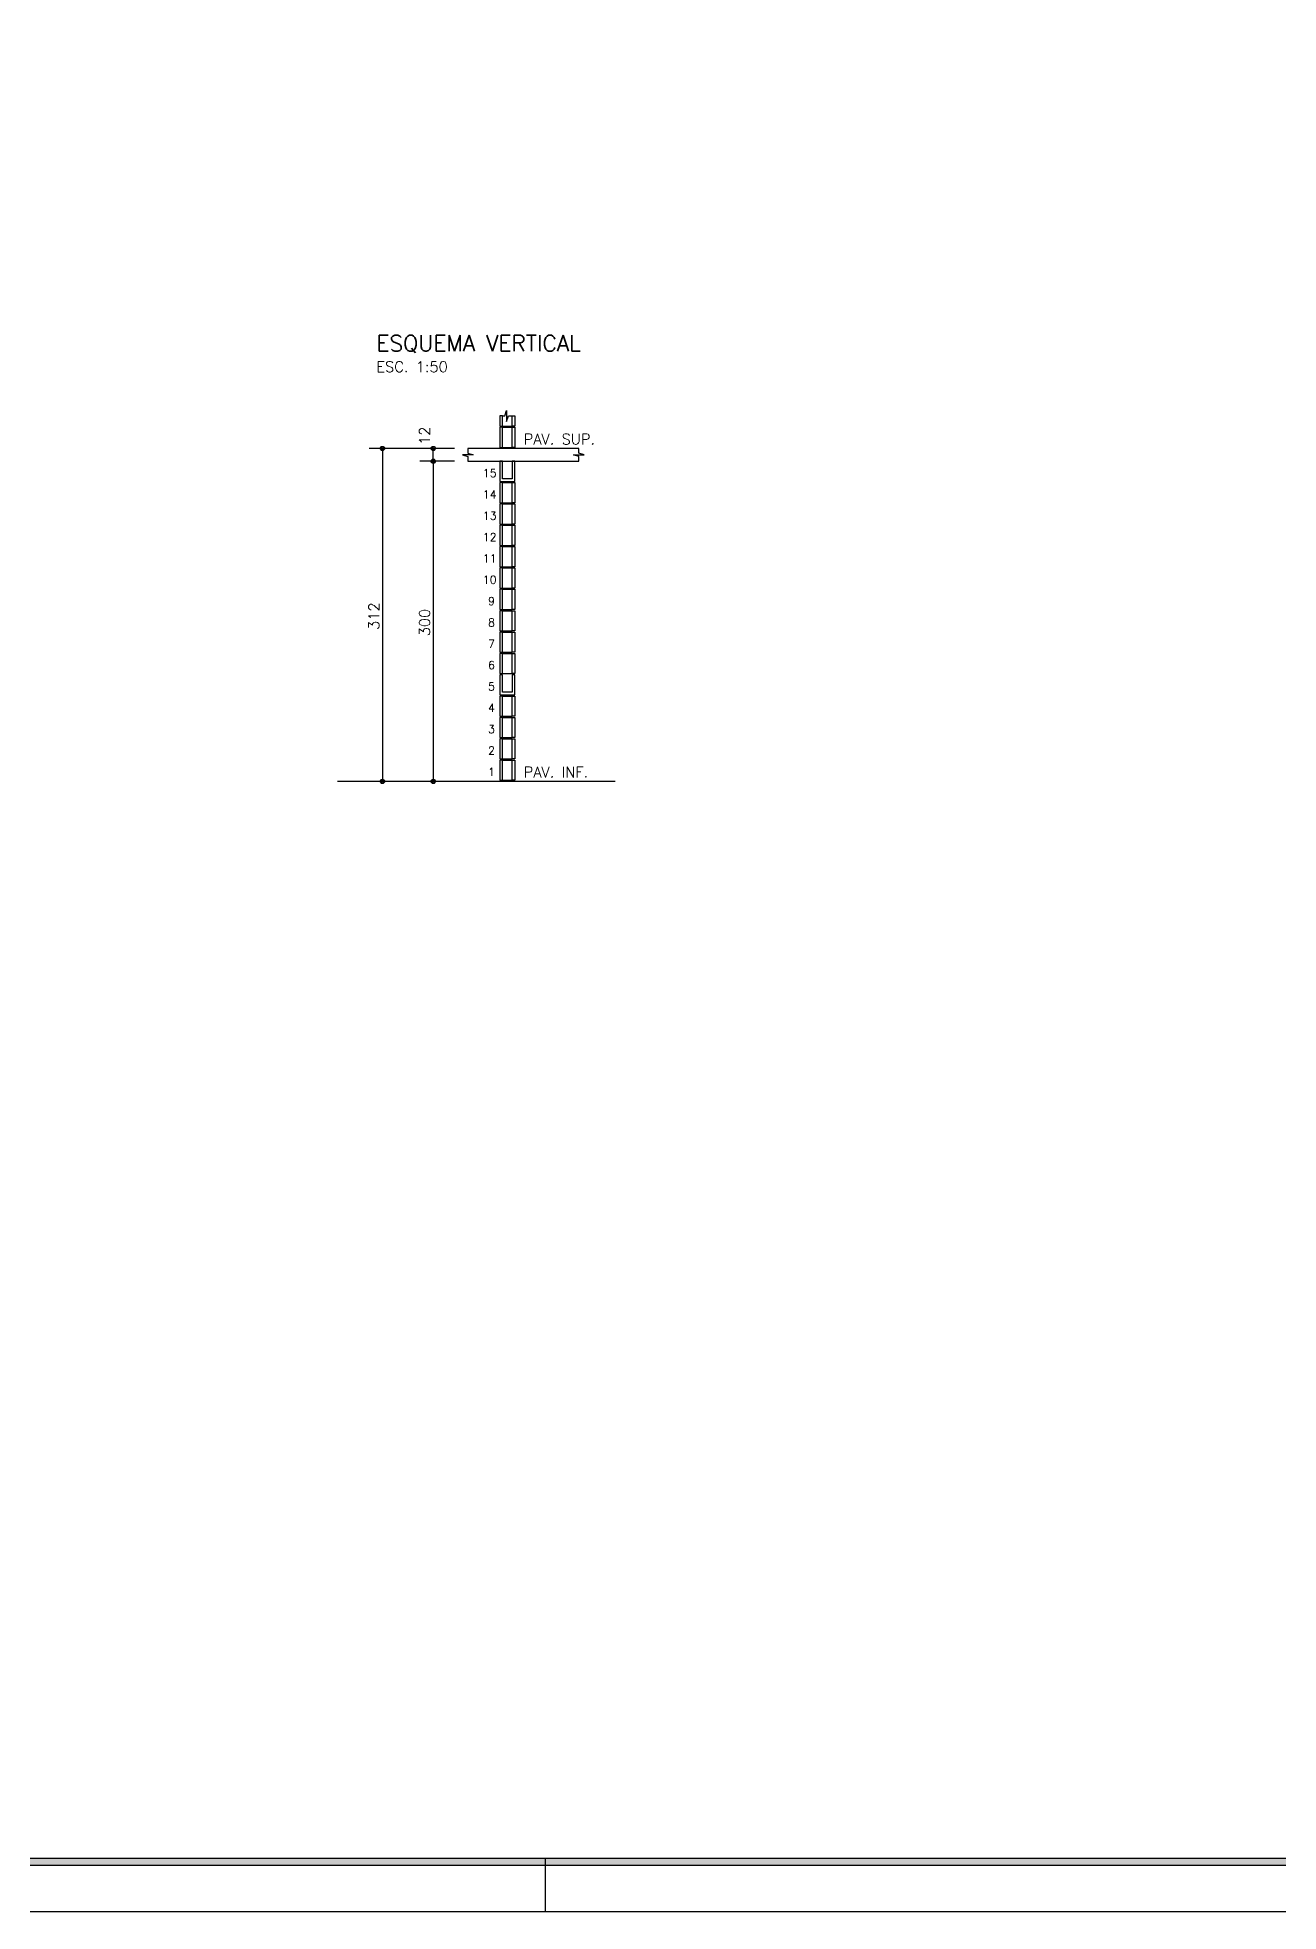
# Model space of a CAD drawing. Extents: x 187 to 6132, y -1204 to 3001.
# Drawn here: x 3806 to 4969, y -1204 to 552 of the extents above; entities that cross this region are included whole.
import ezdxf

# ---------------------------------------------------------------- set-up
doc = ezdxf.new("R2010")
doc.units = 0
doc.header["$LTSCALE"] = 100
doc.header["$MEASUREMENT"] = 0
doc.layers.get('0').update_dxf_attribs({"color": 245, "linetype": 'CONTINUOUS'})
for name, color, linetype in [('01', 7, 'CONTINUOUS'), ('16', 5, 'CONTINUOUS'), ('212', 3, 'CONTINUOUS'), ('221', 102, 'CONTINUOUS'), ('248', 5, 'CONTINUOUS'), ('30', 7, 'CONTINUOUS')]:
    doc.layers.add(name, color=color, linetype=linetype)
doc.styles.get("Standard").update_dxf_attribs({"font": 'ROMANS.SHX'})

# ---------------------------------------------------------------- blocks, each defined once
blk = doc.blocks.new('BLOCO14X19TOPO')
at = {"layer": '248'}
for p, q in [((2.5, 19), (11.5, 19)), ((2.5, 0), (11.5, 0))]:
    blk.add_line(p, q, dxfattribs=at)
for points in [[(2.5, 0), (2.5, 19), (0, 19), (0, 0), (2.5, 0)], [(11.5, 0), (11.5, 19), (14, 19), (14, 0), (11.5, 0)]]:
    blk.add_lwpolyline(points, dxfattribs=at)
blk = doc.blocks.new('CANALETA14X19TOPO')
at = {"layer": '212'}
blk.add_lwpolyline([(14, 0), (14, 19), (11.5, 19), (11.5, 2.5), (2.5, 2.5), (2.5, 19), (0, 19), (0, 0), (14, 0)], dxfattribs=at)
blk = doc.blocks.new('DOT2', base_point=(2575.862793, -1123.101563))
for radius in [0.16, 0.08]:
    blk.add_circle((2575.862793, -1123.101563), radius)

msp = doc.modelspace()

# ---------------------------------------------------------------- linework, layer by layer
msp.add_line((4281.530458, -1154.290025), (4281.530458, -1204.290025))
for points in [[(186.530458, -1204.290025), (6131.530458, -1204.290025), (6131.530458, 3000.709975), (186.530458, 3000.709975), (186.530458, -1204.290025)], [(6081.530458, -1154.290025), (6081.530458, -1161.290025), (304.530458, -1161.290025), (304.530458, 2957.709975), (6081.530458, 2957.709975), (6081.530458, 2950.709975), (311.530458, 2950.709975), (311.530458, -1154.290025), (6081.530458, -1154.290025)], [(311.530458, -1154.290025), (6081.530458, -1154.290025), (6081.530458, 2950.709975), (311.530458, 2950.709975), (311.530458, -1154.290025)]]:
    msp.add_lwpolyline(points)
for points in [[(6081.530458, -1161.290025), (304.530458, -1161.290025), (311.530458, -1154.290025)], [(6081.530458, -1161.290025), (311.530458, -1154.290025), (6081.530458, -1154.290025)]]:
    msp.add_solid(points)
at = {"layer": '01'}
msp.add_line((4347.209392, -145.149811), (4086.902814, -145.149811), dxfattribs=at)
msp.add_lwpolyline([(4312.950596, 166.850189), (4208.950596, 166.850189), (4208.950596, 162.516858), (4213.950596, 160.850189), (4203.950596, 160.850189), (4208.950596, 159.183528), (4208.950596, 154.850189), (4312.950596, 154.850189), (4312.950596, 159.183528), (4307.950596, 160.850189), (4317.950596, 160.850189), (4312.950596, 162.516858), (4312.950596, 166.850189)], dxfattribs=at)
at = {"layer": '221', "color": 11, "linetype": 'Continuous'}
for p, q in [((4196.450596, 166.850189), (4116.485315, 166.850189)), ((4128.985315, 166.850189), (4128.985315, -145.149811)), ((4196.450596, 154.850189), (4164.104641, 154.850189)), ((4176.604641, 154.850189), (4176.604641, -145.149811)), ((4183.950596, -145.149811), (4116.485315, -145.149811)), ((4183.950596, -145.149811), (4164.104641, -145.149811))]:
    msp.add_line(p, q, dxfattribs=at)
at = {"layer": '221'}
for p, q in [((4151.604641, 166.850189), (4116.485315, 166.850189)), ((4196.450596, 166.850189), (4164.104641, 166.850189)), ((4176.604641, 154.850189), (4176.604641, 166.850189)), ((4196.450596, 154.850189), (4164.104641, 154.850189)), ((4196.450596, -145.149811), (4164.104641, -145.149811))]:
    msp.add_line(p, q, dxfattribs=at)
at = {"layer": '221', "color": 11, "linetype": 'Continuous'}
for centre, radius in [((4128.985315, 166.850189), 2), ((4128.985315, 166.850189), 1), ((4176.604641, 154.850189), 2), ((4176.604641, 154.850189), 1), ((4128.985315, -145.149811), 2), ((4128.985315, -145.149811), 1), ((4176.604641, -145.149811), 2), ((4176.604641, -145.149811), 1)]:
    msp.add_circle(centre, radius, dxfattribs=at)
at = {"layer": '248'}
for p, q in [((4241.450596, 197.350189), (4243.617269, 197.350189)), ((4243.617269, 197.350189), (4245.325596, 202.475189)), ((4245.325596, 202.475189), (4245.325596, 192.225189)), ((4245.325596, 192.225189), (4247.033933, 197.350189)), ((4247.033933, 197.350189), (4250.450596, 197.350189)), ((4241.450596, 187.850189), (4250.450596, 187.850189))]:
    msp.add_line(p, q, dxfattribs=at)
for points in [[(4241.450596, 187.850189), (4241.450596, 197.350189), (4238.950596, 197.350189), (4238.950596, 187.850189), (4241.450596, 187.850189)], [(4250.450596, 187.850189), (4250.450596, 197.350189), (4252.950596, 197.350189), (4252.950596, 187.850189), (4250.450596, 187.850189)]]:
    msp.add_lwpolyline(points, dxfattribs=at)
at = {"layer": '30'}
msp.add_lwpolyline([(4312.950596, 166.850189), (4208.950596, 166.850189), (4208.950596, 162.516858), (4213.950596, 160.850189), (4203.950596, 160.850189), (4208.950596, 159.183528), (4208.950596, 154.850189), (4312.950596, 154.850189), (4312.950596, 159.183528), (4307.950596, 160.850189), (4317.950596, 160.850189), (4312.950596, 162.516858), (4312.950596, 166.850189)], dxfattribs=at)

# ---------------------------------------------------------------- block references
at = {"layer": '212'}
for p in [(4238.950596, 135.850189), (4238.950596, -64.149811)]:
    msp.add_blockref('CANALETA14X19TOPO', p, dxfattribs=at)
at = {"layer": '221', "xscale": 12.5, "yscale": 12.5, "rotation": 90}
for p in [(4128.985315, 166.850189), (4176.604641, 166.850189), (4176.604641, 154.850189), (4176.604641, 154.850189), (4128.985315, -145.149811), (4128.985315, -145.149811), (4176.604641, -145.149811), (4176.604641, -145.149811)]:
    msp.add_blockref('DOT2', p, dxfattribs=at)
at = {"layer": '248'}
for p in [(4238.950596, 167.850189), (4238.950596, 115.850189), (4238.950596, 95.850189), (4238.950596, 75.850189), (4238.950596, 55.850189), (4238.950596, 35.850189), (4238.950596, 15.850189), (4238.950596, -4.149811), (4238.950596, -24.149811), (4238.950596, -44.149811), (4238.950596, -84.149811), (4238.950596, -104.149811), (4238.950596, -124.149811), (4238.950596, -144.149811)]:
    msp.add_blockref('BLOCO14X19TOPO', p, dxfattribs=at)

# ---------------------------------------------------------------- texts
for s, height, p in [('ESC. 1:50', 10, (4123.395393, 238.398049)), ('15', 7.5, (4223.089965, 140.051735)), ('14', 7.5, (4223.089965, 120.051735)), ('13', 7.5, (4223.089965, 100.051735)), ('12', 7.5, (4223.089965, 80.051735)), ('11', 7.5, (4223.089965, 60.051735)), ('10', 7.5, (4223.089965, 40.051735)), ('9', 7.5, (4228.089965, 20.051735)), ('8', 7.5, (4228.089965, 0.051735)), ('7', 7.5, (4228.089965, -19.948265)), ('6', 7.5, (4228.089965, -39.948265)), ('5', 7.5, (4228.089965, -59.948265)), ('4', 7.5, (4228.089965, -79.948265)), ('3', 7.5, (4228.089965, -99.948265)), ('2', 7.5, (4228.089965, -119.948265)), ('1', 7.5, (4228.089965, -139.948265))]:
    msp.add_text(s, height=height).set_placement(p)
at = {"layer": '16'}
msp.add_text('ESQUEMA VERTICAL', height=15, dxfattribs=at).set_placement((4123.395393, 257.897548))
at = {"layer": '221'}
msp.add_text('12', height=10, rotation=90, dxfattribs=at).set_placement((4173.604641, 170.183519))
for s, p in [('PAV. SUP.', (4261.375133, 170.601495)), ('PAV. INF.', (4261.375133, -141.398505))]:
    msp.add_text(s, height=10, dxfattribs=at).set_placement(p)
at = {"layer": '221', "color": 11, "linetype": 'Continuous'}
for s, p in [('312', (4125.985315, -3.149811)), ('300', (4173.604641, -9.149811))]:
    msp.add_text(s, height=10, rotation=90, dxfattribs=at).set_placement(p)

doc.saveas('drawing.dxf')
